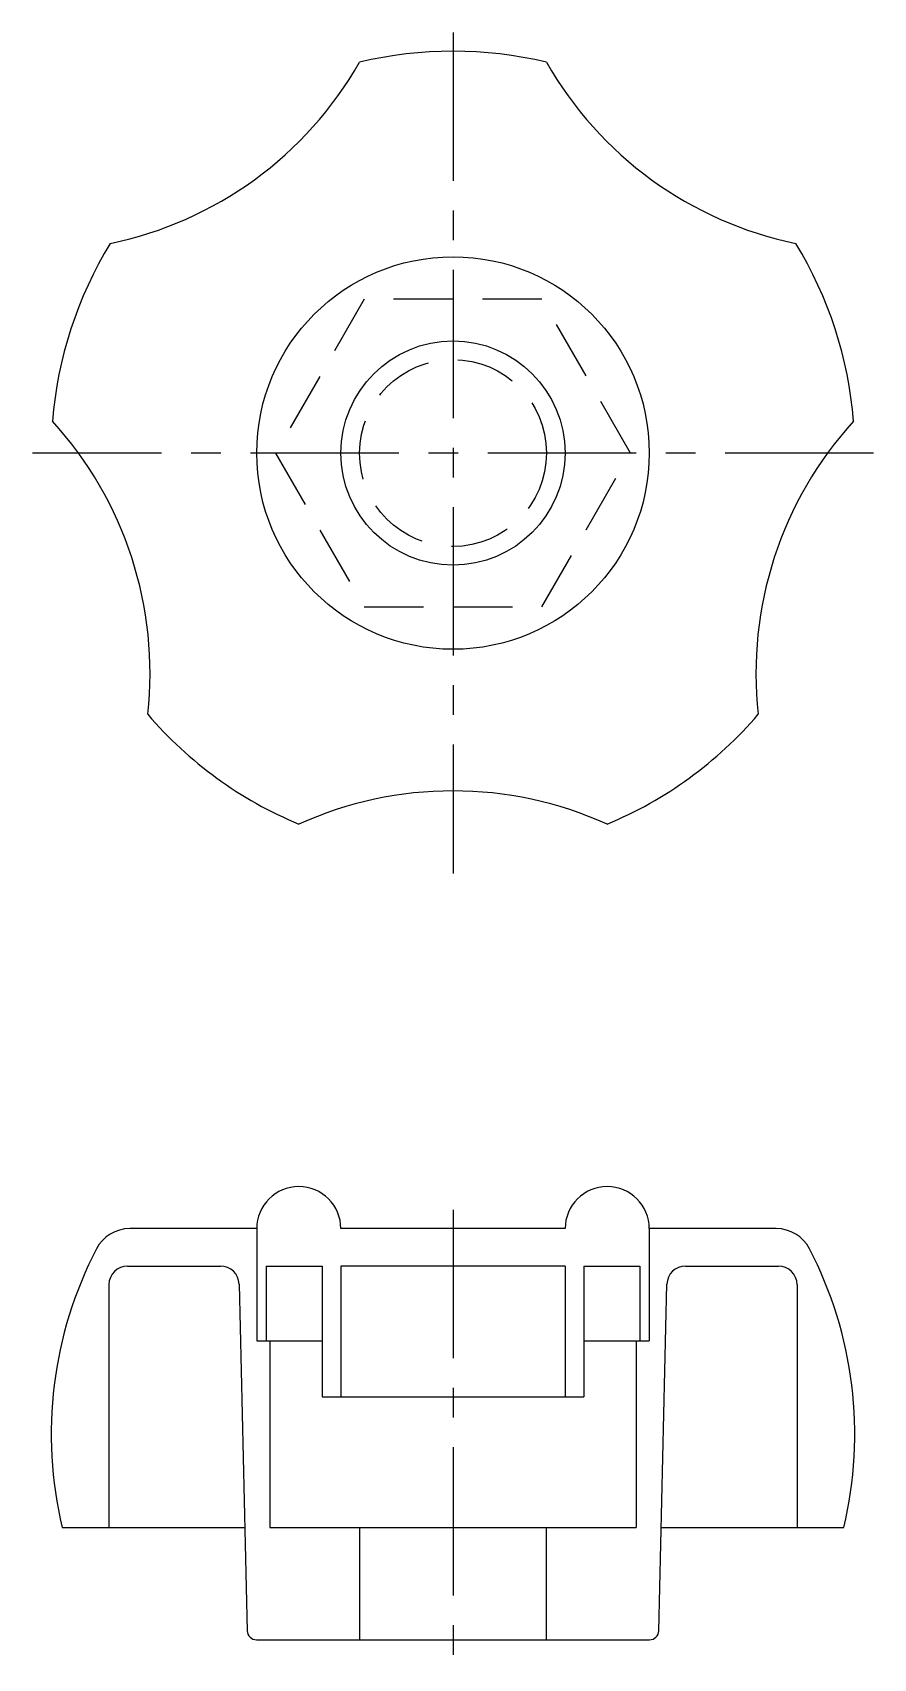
# Model space of a CAD drawing. Extents: x 10 to 159, y 10 to 155.
# Drawn here: x 113.6 to 158.6, y 68.4 to 155.4 of the extents above; entities outside this region: 2.
import ezdxf

# ---------------------------------------------------------------- set-up
doc = ezdxf.new("R2010")
doc.units = 0
doc.header["$LTSCALE"] = 0.25
doc.linetypes.add('CENTER', pattern=[50.8, 31.75, -6.35, 6.35, -6.35])
doc.linetypes.add('DASHED', pattern=[19.05, 12.7, -6.35])
doc.layers.get('0').update_dxf_attribs({"linetype": 'CONTINUOUS'})
doc.layers.add('CENTER', color=1, linetype='CENTER')

msp = doc.modelspace()

# ---------------------------------------------------------------- linework, layer by layer
at = {"color": 3, "linetype": 'DASHED'}
for p, q in [((131.396, 141.111), (126.646, 132.884)), ((140.896, 141.111), (131.396, 141.111)), ((145.646, 132.884), (140.896, 141.111)), ((126.646, 132.884), (131.396, 124.657)), ((140.896, 124.657), (145.646, 132.884)), ((131.396, 124.657), (140.896, 124.657))]:
    msp.add_line(p, q, dxfattribs=at)
at = {"color": 7, "linetype": 'CONTINUOUS'}
for p, q in [((125.646, 91.387), (118.847, 91.387)), ((125.646, 91.387), (125.646, 85.387)), ((142.146, 91.387), (130.146, 91.387)), ((153.445, 91.387), (146.646, 91.387)), ((146.646, 91.387), (146.646, 85.387)), ((150.045, 91.387), (150.045, 91.387)), ((151.745, 91.387), (151.745, 91.388)), ((118.735, 89.387), (123.7, 89.387)), ((126.146, 89.387), (126.146, 85.387)), ((126.146, 89.387), (129.146, 89.387)), ((129.146, 89.387), (129.146, 82.387)), ((130.146, 89.387), (130.146, 82.387)), ((142.146, 89.387), (130.146, 89.387)), ((142.146, 89.387), (142.146, 82.387)), ((143.146, 89.387), (143.146, 82.387)), ((143.146, 89.387), (146.146, 89.387)), ((146.146, 89.387), (146.146, 85.387)), ((148.591, 89.387), (153.556, 89.387)), ((117.735, 88.387), (117.735, 75.387)), ((124.7, 88.414), (125.133, 69.874)), ((147.159, 69.874), (147.592, 88.414)), ((154.556, 88.387), (154.556, 75.387)), ((125.646, 85.387), (129.146, 85.387)), ((126.346, 85.387), (126.346, 75.387)), ((143.146, 85.387), (146.646, 85.387)), ((145.946, 85.387), (145.946, 75.387)), ((129.146, 82.387), (143.146, 82.387)), ((115.235, 75.387), (124.989, 75.387)), ((126.346, 75.387), (145.946, 75.387)), ((131.146, 75.387), (131.146, 69.387)), ((141.146, 69.387), (141.146, 75.387)), ((147.303, 75.387), (157.056, 75.387)), ((125.633, 69.387), (146.659, 69.387))]:
    msp.add_line(p, q, dxfattribs=at)
for radius in [10.5, 6]:
    msp.add_circle((136.146, 132.884), radius, dxfattribs=at)
at = {"color": 3, "linetype": 'DASHED'}
msp.add_circle((136.146, 132.884), 5, dxfattribs=at)
at = {"color": 7, "linetype": 'CONTINUOUS'}
for centre, radius, start, end in [((136.146, 132.884), 21.5, 76.55227, 103.44773), ((113.765, 163.689), 20, 281.65119, 330.34881), ((158.527, 163.689), 20, 209.65119, 258.34881), ((136.146, 132.884), 21.5, 148.55227, 175.44773), ((136.146, 132.884), 21.5, 4.55227, 31.44773), ((99.933, 121.118), 20, 353.65119, 42.34881), ((172.359, 121.118), 20, 137.65119, 186.34881), ((136.146, 132.884), 21.5, 220.55227, 247.44773), ((136.146, 132.884), 21.5, 292.55227, 319.44773), ((136.146, 94.807), 20, 65.65119, 114.34881), ((127.896, 91.387), 2.25, 0, 180), ((144.396, 91.387), 2.25, 0, 180), ((118.847, 89.387), 2, 90, 152.51357), ((153.445, 89.387), 2, 27.48643, 90), ((136.146, 80.387), 21.5, 152.51357, 193.44773), ((136.146, 80.387), 21.5, 346.55227, 27.48643), ((118.735, 88.387), 1, 90, 180), ((123.7, 88.387), 1, 1.50001, 90), ((148.591, 88.387), 1, 90, 178.5), ((153.556, 88.387), 1, 0, 90), ((125.633, 69.887), 0.5, 181.5, 270), ((146.659, 69.887), 0.5, 270, 358.5)]:
    msp.add_arc(centre, radius, start, end, dxfattribs=at)
at = {"layer": 'CENTER', "color": 1, "linetype": 'CENTER'}
for p, q in [((136.146, 155.384), (136.146, 110.384)), ((158.646, 132.884), (113.646, 132.884)), ((136.146, 92.387), (136.146, 68.387))]:
    msp.add_line(p, q, dxfattribs=at)

# ---------------------------------------------------------------- texts
for p in [(10, 25), (10, 10)]:
    msp.add_text('SKN10', height=4).set_placement(p)

doc.saveas('drawing.dxf')
